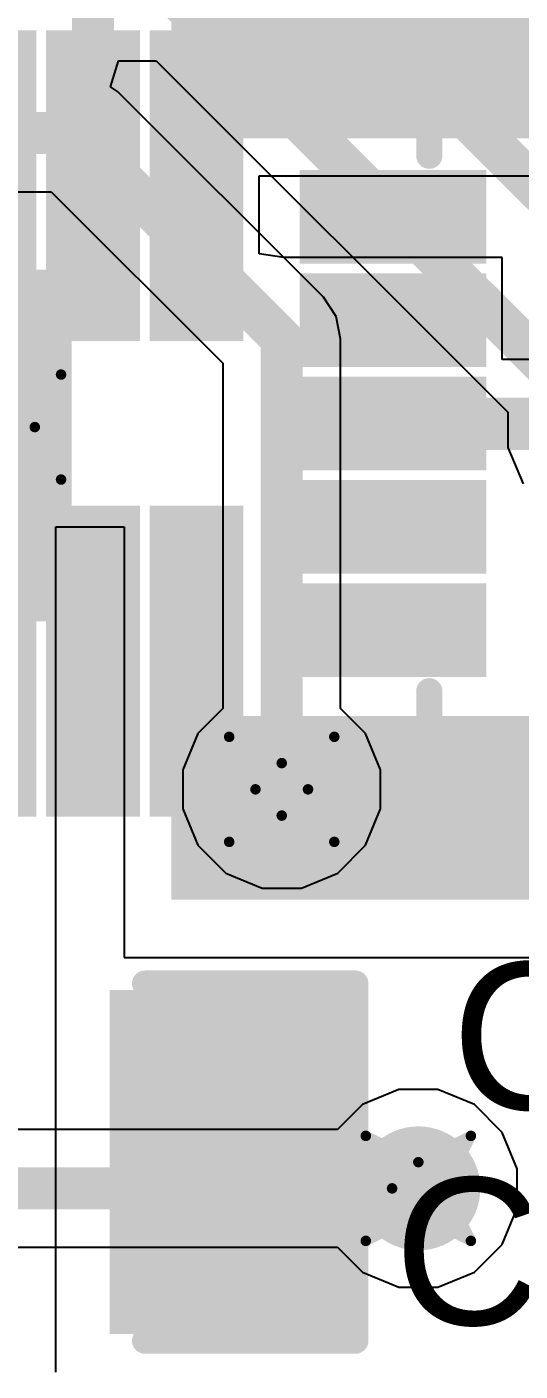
# Model space of a CAD drawing. Header units: inches. Extents: x -8 to 384, y -12 to 64.
# Drawn here: x 25.36 to 27.75, y 7.85 to 14.36 of the extents above; entities that cross this region are included whole.
import ezdxf

# ---------------------------------------------------------------- set-up
doc = ezdxf.new("R2010")
doc.units = ezdxf.units.IN
for name, color, linetype in [('Board_outline', 216, 'Continuous'), ('Bottom Layer', 5, 'Continuous'), ('Drill Drawing', 1, 'Continuous'), ('Top Layer', 1, 'Continuous'), ('Top Overlay', 2, 'Continuous'), ('Top Paste', 8, 'Continuous'), ('Top Solder', 216, 'Continuous'), ('Via Holes', 16, 'Continuous')]:
    doc.layers.add(name, color=color, linetype=linetype)
doc.styles.add('Arial', font='', dxfattribs={"height": 0.2})
doc.styles.get('Arial').set_extended_font_data('Arial')

# ---------------------------------------------------------------- blocks, each defined once
blk = doc.blocks.new('QFN_3X3__47')
at = {"layer": 'Top Layer'}
for points in [[(-1.125, 1.1), (-1.125, 1.8), (-0.875, 1.8), (-0.875, 1.1)], [(-0.625, 1.1), (-0.625, 1.8), (-0.375, 1.8), (-0.375, 1.1)], [(-0.125, 1.1), (-0.125, 1.8), (0.125, 1.8), (0.125, 1.1)], [(0.375, 1.1), (0.375, 1.8), (0.625, 1.8), (0.625, 1.1)], [(0.875, 1.1), (0.875, 1.8), (1.125, 1.8), (1.125, 1.1)], [(-1.8, 0.625), (-0.5, 0.625), (-0.5, 0.375), (-1.8, 0.375)], [(0.5, 0.625), (1.8, 0.625), (1.8, 0.375), (0.5, 0.375)], [(-1.8, 0.125), (-0.5, 0.125), (-0.5, -0.125), (-1.8, -0.125)], [(0.5, 0.125), (1.8, 0.125), (1.8, -0.125), (0.5, -0.125)], [(-1.8, -0.375), (-0.5, -0.375), (-0.5, -0.625), (-1.8, -0.625)], [(0.5, -0.375), (1.8, -0.375), (1.8, -0.625), (0.5, -0.625)], [(-1.125, -1.8), (-1.125, -1.1), (-0.875, -1.1), (-0.875, -1.8)], [(-0.625, -1.8), (-0.625, -1.1), (-0.375, -1.1), (-0.375, -1.8)], [(-0.125, -1.8), (-0.125, -1.1), (0.125, -1.1), (0.125, -1.8)], [(0.375, -1.8), (0.375, -1.1), (0.625, -1.1), (0.625, -1.8)], [(0.875, -1.8), (0.875, -1.1), (1.125, -1.1), (1.125, -1.8)]]:
    blk.add_hatch(color=1, dxfattribs=at).paths.add_polyline_path(points)
at = {"layer": 'Top Paste'}
for points in [[(-1.125, 1.1), (-1.125, 1.8), (-0.875, 1.8), (-0.875, 1.1)], [(-0.625, 1.1), (-0.625, 1.8), (-0.375, 1.8), (-0.375, 1.1)], [(-0.125, 1.1), (-0.125, 1.8), (0.125, 1.8), (0.125, 1.1)], [(0.375, 1.1), (0.375, 1.8), (0.625, 1.8), (0.625, 1.1)], [(0.875, 1.1), (0.875, 1.8), (1.125, 1.8), (1.125, 1.1)], [(-1.8, 0.625), (-0.5, 0.625), (-0.5, 0.375), (-1.8, 0.375)], [(0.5, 0.625), (1.8, 0.625), (1.8, 0.375), (0.5, 0.375)], [(-1.8, 0.125), (-0.5, 0.125), (-0.5, -0.125), (-1.8, -0.125)], [(0.5, 0.125), (1.8, 0.125), (1.8, -0.125), (0.5, -0.125)], [(-1.8, -0.375), (-0.5, -0.375), (-0.5, -0.625), (-1.8, -0.625)], [(0.5, -0.375), (1.8, -0.375), (1.8, -0.625), (0.5, -0.625)], [(-1.125, -1.8), (-1.125, -1.1), (-0.875, -1.1), (-0.875, -1.8)], [(-0.625, -1.8), (-0.625, -1.1), (-0.375, -1.1), (-0.375, -1.8)], [(-0.125, -1.8), (-0.125, -1.1), (0.125, -1.1), (0.125, -1.8)], [(0.375, -1.8), (0.375, -1.1), (0.625, -1.1), (0.625, -1.8)], [(0.875, -1.8), (0.875, -1.1), (1.125, -1.1), (1.125, -1.8)]]:
    blk.add_hatch(color=8, dxfattribs=at).paths.add_polyline_path(points)
at = {"layer": 'Top Solder'}
for points in [[(-1.2266, 0.9984), (-1.2266, 1.9016), (-0.7734, 1.9016), (-0.7734, 0.9984)], [(-0.7266, 0.9984), (-0.7266, 1.9016), (-0.2734, 1.9016), (-0.2734, 0.9984)], [(-0.2266, 0.9984), (-0.2266, 1.9016), (0.2266, 1.9016), (0.2266, 0.9984)], [(0.2734, 0.9984), (0.2734, 1.9016), (0.7266, 1.9016), (0.7266, 0.9984)], [(0.7734, 0.9984), (0.7734, 1.9016), (1.2266, 1.9016), (1.2266, 0.9984)], [(-1.9016, 0.7266), (-0.3984, 0.7266), (-0.3984, 0.2734), (-1.9016, 0.2734)], [(0.3984, 0.7266), (1.9016, 0.7266), (1.9016, 0.2734), (0.3984, 0.2734)], [(-1.9016, 0.2266), (-0.3984, 0.2266), (-0.3984, -0.2266), (-1.9016, -0.2266)], [(0.3984, 0.2266), (1.9016, 0.2266), (1.9016, -0.2266), (0.3984, -0.2266)], [(-1.9016, -0.2734), (-0.3984, -0.2734), (-0.3984, -0.7266), (-1.9016, -0.7266)], [(0.3984, -0.2734), (1.9016, -0.2734), (1.9016, -0.7266), (0.3984, -0.7266)], [(-1.2266, -1.9016), (-1.2266, -0.9984), (-0.7734, -0.9984), (-0.7734, -1.9016)], [(-0.7266, -1.9016), (-0.7266, -0.9984), (-0.2734, -0.9984), (-0.2734, -1.9016)], [(-0.2266, -1.9016), (-0.2266, -0.9984), (0.2266, -0.9984), (0.2266, -1.9016)], [(0.2734, -1.9016), (0.2734, -0.9984), (0.7266, -0.9984), (0.7266, -1.9016)], [(0.7734, -1.9016), (0.7734, -0.9984), (1.2266, -0.9984), (1.2266, -1.9016)]]:
    blk.add_hatch(color=216, dxfattribs=at).paths.add_polyline_path(points)
at = {"layer": 'Top Overlay'}
for points in [[(-1.6256, 1.6256, 0.127, 0.127, 0), (-1.6256, 0.762, 0.127, 0.127, 0)], [(-1.6256, 1.6256, 0.127, 0.127, 0), (-1.2954, 1.6256, 0.127, 0.127, 0)], [(1.2954, 1.6256, 0.127, 0.127, 0), (1.6256, 1.6256, 0.127, 0.127, 0)], [(1.6256, 1.6256, 0.127, 0.127, 0), (1.6256, 0.762, 0.127, 0.127, 0)], [(-1.6256, -0.762, 0.127, 0.127, 0), (-1.6256, -1.6256, 0.127, 0.127, 0)], [(1.6256, -0.762, 0.127, 0.127, 0), (1.6256, -1.6256, 0.127, 0.127, 0)], [(-1.6256, -1.6256, 0.127, 0.127, 0), (-1.2954, -1.6256, 0.127, 0.127, 0)], [(1.2954, -1.6256, 0.127, 0.127, 0), (1.6256, -1.6256, 0.127, 0.127, 0)]]:
    blk.add_lwpolyline(points, format="xyseb", dxfattribs=at)
for points in [[(-1.6574, 1.6256, 0.0635, 0.0635, 1), (-1.5938, 1.6256, 0.0635, 0.0635, 1)], [(-1.6574, 1.6256, 0.0635, 0.0635, 1), (-1.5938, 1.6256, 0.0635, 0.0635, 1)], [(-1.3272, 1.6256, 0.0635, 0.0635, 1), (-1.2636, 1.6256, 0.0635, 0.0635, 1)], [(1.2636, 1.6256, 0.0635, 0.0635, 1), (1.3272, 1.6256, 0.0635, 0.0635, 1)], [(1.5938, 1.6256, 0.0635, 0.0635, 1), (1.6574, 1.6256, 0.0635, 0.0635, 1)], [(1.5938, 1.6256, 0.0635, 0.0635, 1), (1.6574, 1.6256, 0.0635, 0.0635, 1)], [(-1.778, 0.889, 0.127, 0.127, 1), (-1.8796, 0.889, 0.127, 0.127, 1)], [(-1.9114, 0.889, 0.0635, 0.0635, 1), (-1.8478, 0.889, 0.0635, 0.0635, 1)], [(-1.8097, 0.889, 0.0635, 0.0635, 1), (-1.7463, 0.889, 0.0635, 0.0635, 1)], [(-1.6574, 0.762, 0.0635, 0.0635, 1), (-1.5938, 0.762, 0.0635, 0.0635, 1)], [(1.5938, 0.762, 0.0635, 0.0635, 1), (1.6574, 0.762, 0.0635, 0.0635, 1)], [(-1.6574, -0.762, 0.0635, 0.0635, 1), (-1.5938, -0.762, 0.0635, 0.0635, 1)], [(1.5938, -0.762, 0.0635, 0.0635, 1), (1.6574, -0.762, 0.0635, 0.0635, 1)], [(-1.6574, -1.6256, 0.0635, 0.0635, 1), (-1.5938, -1.6256, 0.0635, 0.0635, 1)], [(-1.6574, -1.6256, 0.0635, 0.0635, 1), (-1.5938, -1.6256, 0.0635, 0.0635, 1)], [(-1.3272, -1.6256, 0.0635, 0.0635, 1), (-1.2636, -1.6256, 0.0635, 0.0635, 1)], [(1.2636, -1.6256, 0.0635, 0.0635, 1), (1.3272, -1.6256, 0.0635, 0.0635, 1)], [(1.5938, -1.6256, 0.0635, 0.0635, 1), (1.6574, -1.6256, 0.0635, 0.0635, 1)], [(1.5938, -1.6256, 0.0635, 0.0635, 1), (1.6574, -1.6256, 0.0635, 0.0635, 1)]]:
    blk.add_lwpolyline(points, format="xyseb", close=True, dxfattribs=at)
blk = doc.blocks.new('C__0805_107')
at = {"layer": 'Top Layer'}
for points in [[(-1.524, 0.762), (-0.508, 0.762), (-0.508, -0.762), (-1.524, -0.762)], [(0.508, 0.762), (1.524, 0.762), (1.524, -0.762), (0.508, -0.762)]]:
    blk.add_hatch(color=1, dxfattribs=at).paths.add_polyline_path(points)
at = {"layer": 'Top Paste'}
for points in [[(-1.524, 0.762), (-0.508, 0.762), (-0.508, -0.762), (-1.524, -0.762)], [(0.508, 0.762), (1.524, 0.762), (1.524, -0.762), (0.508, -0.762)]]:
    blk.add_hatch(color=8, dxfattribs=at).paths.add_polyline_path(points)
at = {"layer": 'Top Solder'}
for points in [[(-1.594, 0.832), (-0.438, 0.832), (-0.438, -0.832), (-1.594, -0.832)], [(0.438, 0.832), (1.594, 0.832), (1.594, -0.832), (0.438, -0.832)]]:
    blk.add_hatch(color=216, dxfattribs=at).paths.add_polyline_path(points)
at = {"layer": 'Top Overlay'}
for points in [[(-1.6256, 0.8636, 0.127, 0.127, 0), (-1.6256, -0.8636, 0.127, 0.127, 0)], [(-0.6096, 0.8636, 0.127, 0.127, 0), (-1.6256, 0.8636, 0.127, 0.127, 0)], [(1.6256, 0.8636, 0.127, 0.127, 0), (0.6096, 0.8636, 0.127, 0.127, 0)], [(1.6256, 0.8636, 0.127, 0.127, 0), (1.6256, -0.8636, 0.127, 0.127, 0)], [(-0.6096, -0.8636, 0.127, 0.127, 0), (-1.6256, -0.8636, 0.127, 0.127, 0)], [(1.6256, -0.8636, 0.127, 0.127, 0), (0.6096, -0.8636, 0.127, 0.127, 0)]]:
    blk.add_lwpolyline(points, format="xyseb", dxfattribs=at)
for points in [[(-1.6574, 0.8636, 0.0635, 0.0635, 1), (-1.5938, 0.8636, 0.0635, 0.0635, 1)], [(-1.6574, 0.8636, 0.0635, 0.0635, 1), (-1.5938, 0.8636, 0.0635, 0.0635, 1)], [(-0.6413, 0.8636, 0.0635, 0.0635, 1), (-0.5778, 0.8636, 0.0635, 0.0635, 1)], [(0.5778, 0.8636, 0.0635, 0.0635, 1), (0.6413, 0.8636, 0.0635, 0.0635, 1)], [(1.5938, 0.8636, 0.0635, 0.0635, 1), (1.6574, 0.8636, 0.0635, 0.0635, 1)], [(1.5938, 0.8636, 0.0635, 0.0635, 1), (1.6574, 0.8636, 0.0635, 0.0635, 1)], [(-1.6574, -0.8636, 0.0635, 0.0635, 1), (-1.5938, -0.8636, 0.0635, 0.0635, 1)], [(-1.6574, -0.8636, 0.0635, 0.0635, 1), (-1.5938, -0.8636, 0.0635, 0.0635, 1)], [(-0.6413, -0.8636, 0.0635, 0.0635, 1), (-0.5778, -0.8636, 0.0635, 0.0635, 1)], [(0.5778, -0.8636, 0.0635, 0.0635, 1), (0.6413, -0.8636, 0.0635, 0.0635, 1)], [(1.5938, -0.8636, 0.0635, 0.0635, 1), (1.6574, -0.8636, 0.0635, 0.0635, 1)], [(1.5938, -0.8636, 0.0635, 0.0635, 1), (1.6574, -0.8636, 0.0635, 0.0635, 1)]]:
    blk.add_lwpolyline(points, format="xyseb", close=True, dxfattribs=at)

msp = doc.modelspace()

# ---------------------------------------------------------------- hatches: boundary and pattern name
at = {"layer": 'Bottom Layer'}
msp.add_hatch(color=5, dxfattribs=at).paths.add_polyline_path([(24.2824, 11.4808), (25.5778, 11.4808), (25.5778, 13.1826), (24.2824, 13.1826)])
h = msp.add_hatch(color=5, dxfattribs=at)
edge = h.paths.add_edge_path()
edge.add_arc((25.273, 12.4206), 0.3, 0, 360)
h = msp.add_hatch(color=5, dxfattribs=at)
edge = h.paths.add_edge_path()
edge.add_arc((26.5938, 10.668), 0.3, 0, 360)
h = msp.add_hatch(color=5, dxfattribs=at)
edge = h.paths.add_edge_path()
edge.add_arc((27.2542, 8.7376), 0.3, 0, 360)
at = {"layer": 'Top Layer'}
for points in [[(26.0604, 13.8176), (29.5148, 13.8176), (29.5148, 14.605), (26.0604, 14.605)], [(26.0604, 10.1346), (28.5496, 10.1346), (28.5496, 11.0236), (26.0604, 11.0236)]]:
    msp.add_hatch(color=1, dxfattribs=at).paths.add_polyline_path(points)
h = msp.add_hatch(color=1, dxfattribs=at)
edge = h.paths.add_edge_path()
edge.add_arc((25.273, 12.4206), 0.3, 0, 360)
h = msp.add_hatch(color=1, dxfattribs=at)
edge = h.paths.add_edge_path()
edge.add_arc((26.5938, 10.668), 0.3, 0, 360)
h = msp.add_hatch(color=1, dxfattribs=at)
edge = h.paths.add_edge_path()
edge.add_arc((27.2542, 8.7376), 0.3, 0, 360)
at = {"layer": 'Via Holes'}
h = msp.add_hatch(color=7, dxfattribs=at)
edge = h.paths.add_edge_path()
edge.add_arc((25.273, 12.4206), 0.15, 0, 360)
h = msp.add_hatch(color=7, dxfattribs=at)
edge = h.paths.add_edge_path()
edge.add_arc((26.5938, 10.668), 0.15, 0, 360)
h = msp.add_hatch(color=7, dxfattribs=at)
edge = h.paths.add_edge_path()
edge.add_arc((27.2542, 8.7376), 0.15, 0, 360)

# ---------------------------------------------------------------- linework, layer by layer
at = {"layer": 'Board_outline'}
msp.add_lwpolyline([(37.5368, 13.3604, 0.254, 0.254, 1), (-7.4632, 13.3604, 0.254, 0.254, 1)], format="xyseb", close=True, dxfattribs=at)
at = {"layer": 'Bottom Layer'}
for p, q in [((25.7668, 14.0661), (25.8053, 14.1931)), ((25.8053, 14.1931), (25.9866, 14.1931)), ((25.9866, 14.1931), (27.6875, 12.4922)), ((25.7992, 14.0444), (25.7668, 14.0661)), ((26.7952, 13.0484), (25.7992, 14.0444)), ((25.0825, 13.5581), (25.4798, 13.5581)), ((25.4798, 13.5581), (26.3089, 12.729)), ((26.857, 12.956), (26.7952, 13.0484)), ((26.7952, 13.0484), (26.7952, 13.0484)), ((26.8787, 12.847), (26.857, 12.956)), ((26.8787, 11.0588), (26.8787, 12.847)), ((26.3089, 12.729), (26.3089, 11.0588)), ((27.6875, 12.4922), (27.6875, 12.3223)), ((27.6875, 12.3223), (27.7602, 12.1467)), ((26.3089, 11.0588), (26.1887, 10.9387)), ((26.9989, 10.9387), (26.8787, 11.0588)), ((26.1887, 10.9387), (26.116, 10.763)), ((27.0716, 10.763), (26.9989, 10.9387)), ((26.116, 10.763), (26.116, 10.573)), ((27.0716, 10.573), (27.0716, 10.763)), ((26.116, 10.573), (26.1887, 10.3973)), ((26.9989, 10.3973), (27.0716, 10.573)), ((26.1887, 10.3973), (26.3231, 10.2629)), ((26.8645, 10.2629), (26.9989, 10.3973)), ((26.3231, 10.2629), (26.4988, 10.1902)), ((26.6888, 10.1902), (26.8645, 10.2629)), ((26.4988, 10.1902), (26.6888, 10.1902)), ((27.1592, 9.2154), (26.9835, 9.1427)), ((27.3492, 9.2154), (27.1592, 9.2154)), ((27.5249, 9.1427), (27.3492, 9.2154)), ((26.9835, 9.1427), (26.8634, 9.0225)), ((27.6593, 9.0083), (27.5249, 9.1427)), ((26.8634, 9.0225), (24.6544, 9.0225)), ((27.732, 8.8326), (27.6593, 9.0083)), ((27.732, 8.6426), (27.732, 8.8326)), ((27.6593, 8.4669), (27.732, 8.6426)), ((27.5249, 8.3325), (27.6593, 8.4669)), ((24.5364, 8.4527), (26.8634, 8.4527)), ((26.8634, 8.4527), (26.9835, 8.3325)), ((26.9835, 8.3325), (27.1592, 8.2598)), ((27.3492, 8.2598), (27.5249, 8.3325)), ((27.1592, 8.2598), (27.3492, 8.2598))]:
    msp.add_line(p, q, dxfattribs=at)
for points in [[(26.3398, 15.748, 0.2032, 0.2032, 0), (31.1122, 10.9756, 0.2032, 0.2032, 0)], [(26.3398, 15.0622, 0.2032, 0.2032, 0), (28.829, 12.573, 0.2032, 0.2032, 0)], [(26.1046, 14.478, 0.2032, 0.2032, 0), (28.1653, 12.4173, 0.2032, 0.2032, 0)], [(24.7777, 13.843, 0.2032, 0.2032, 0), (25.5978, 13.843, 0.2032, 0.2032, 0)], [(25.5978, 13.843, 0.2032, 0.2032, 0), (26.5938, 12.847, 0.2032, 0.2032, 0)], [(26.5938, 10.668, 0.2032, 0.2032, 0), (26.5938, 12.847, 0.2032, 0.2032, 0)], [(24.5364, 8.7376, 0.2032, 0.2032, 0), (27.2542, 8.7376, 0.2032, 0.2032, 0)]]:
    msp.add_lwpolyline(points, format="xyseb", dxfattribs=at)
for points in [[(25.547, 13.843, 0.1016, 0.1016, 1), (25.6486, 13.843, 0.1016, 0.1016, 1)], [(25.547, 13.843, 0.1016, 0.1016, 1), (25.6486, 13.843, 0.1016, 0.1016, 1)], [(26.543, 12.847, 0.1016, 0.1016, 1), (26.6446, 12.847, 0.1016, 0.1016, 1)], [(26.543, 12.847, 0.1016, 0.1016, 1), (26.6446, 12.847, 0.1016, 0.1016, 1)], [(26.543, 10.668, 0.1016, 0.1016, 1), (26.6446, 10.668, 0.1016, 0.1016, 1)], [(27.2034, 8.7376, 0.1016, 0.1016, 1), (27.305, 8.7376, 0.1016, 0.1016, 1)]]:
    msp.add_lwpolyline(points, format="xyseb", close=True, dxfattribs=at)
at = {"layer": 'Drill Drawing'}
for points in [[(25.273, 12.5476, 0.0508, 0.0508, 0), (25.527, 12.6746, 0.0508, 0.0508, 0)], [(25.4, 12.4206, 0.0508, 0.0508, 0), (25.527, 12.6746, 0.0508, 0.0508, 0)], [(25.4, 12.4206, 0.0508, 0.0508, 0), (25.527, 12.1666, 0.0508, 0.0508, 0)], [(25.273, 12.2936, 0.0508, 0.0508, 0), (25.527, 12.1666, 0.0508, 0.0508, 0)], [(26.3398, 10.922, 0.0508, 0.0508, 0), (26.5938, 10.795, 0.0508, 0.0508, 0)], [(26.3398, 10.922, 0.0508, 0.0508, 0), (26.4668, 10.668, 0.0508, 0.0508, 0)], [(26.5938, 10.795, 0.0508, 0.0508, 0), (26.8478, 10.922, 0.0508, 0.0508, 0)], [(26.7208, 10.668, 0.0508, 0.0508, 0), (26.8478, 10.922, 0.0508, 0.0508, 0)], [(26.3398, 10.414, 0.0508, 0.0508, 0), (26.4668, 10.668, 0.0508, 0.0508, 0)], [(26.7208, 10.668, 0.0508, 0.0508, 0), (26.8478, 10.414, 0.0508, 0.0508, 0)], [(26.3398, 10.414, 0.0508, 0.0508, 0), (26.5938, 10.541, 0.0508, 0.0508, 0)], [(26.5938, 10.541, 0.0508, 0.0508, 0), (26.8478, 10.414, 0.0508, 0.0508, 0)], [(27.0002, 8.9916, 0.0508, 0.0508, 0), (27.2542, 8.8646, 0.0508, 0.0508, 0)], [(27.0002, 8.9916, 0.0508, 0.0508, 0), (27.1272, 8.7376, 0.0508, 0.0508, 0)], [(27.2542, 8.8646, 0.0508, 0.0508, 0), (27.5082, 8.9916, 0.0508, 0.0508, 0)], [(27.3812, 8.7376, 0.0508, 0.0508, 0), (27.5082, 8.9916, 0.0508, 0.0508, 0)], [(27.0002, 8.4836, 0.0508, 0.0508, 0), (27.1272, 8.7376, 0.0508, 0.0508, 0)], [(27.3812, 8.7376, 0.0508, 0.0508, 0), (27.5082, 8.4836, 0.0508, 0.0508, 0)], [(27.0002, 8.4836, 0.0508, 0.0508, 0), (27.2542, 8.6106, 0.0508, 0.0508, 0)], [(27.2542, 8.6106, 0.0508, 0.0508, 0), (27.5082, 8.4836, 0.0508, 0.0508, 0)]]:
    msp.add_lwpolyline(points, format="xyseb", dxfattribs=at)
for points in [[(25.5143, 12.6746, 0.0254, 0.0254, 1), (25.5397, 12.6746, 0.0254, 0.0254, 1)], [(25.5143, 12.6746, 0.0254, 0.0254, 1), (25.5397, 12.6746, 0.0254, 0.0254, 1)], [(25.3873, 12.4206, 0.0254, 0.0254, 1), (25.4127, 12.4206, 0.0254, 0.0254, 1)], [(25.3873, 12.4206, 0.0254, 0.0254, 1), (25.4127, 12.4206, 0.0254, 0.0254, 1)], [(25.5143, 12.1666, 0.0254, 0.0254, 1), (25.5397, 12.1666, 0.0254, 0.0254, 1)], [(25.5143, 12.1666, 0.0254, 0.0254, 1), (25.5397, 12.1666, 0.0254, 0.0254, 1)], [(26.3271, 10.922, 0.0254, 0.0254, 1), (26.3525, 10.922, 0.0254, 0.0254, 1)], [(26.3271, 10.922, 0.0254, 0.0254, 1), (26.3525, 10.922, 0.0254, 0.0254, 1)], [(26.8351, 10.922, 0.0254, 0.0254, 1), (26.8605, 10.922, 0.0254, 0.0254, 1)], [(26.8351, 10.922, 0.0254, 0.0254, 1), (26.8605, 10.922, 0.0254, 0.0254, 1)], [(26.5811, 10.795, 0.0254, 0.0254, 1), (26.6065, 10.795, 0.0254, 0.0254, 1)], [(26.5811, 10.795, 0.0254, 0.0254, 1), (26.6065, 10.795, 0.0254, 0.0254, 1)], [(26.4541, 10.668, 0.0254, 0.0254, 1), (26.4795, 10.668, 0.0254, 0.0254, 1)], [(26.4541, 10.668, 0.0254, 0.0254, 1), (26.4795, 10.668, 0.0254, 0.0254, 1)], [(26.7081, 10.668, 0.0254, 0.0254, 1), (26.7335, 10.668, 0.0254, 0.0254, 1)], [(26.7081, 10.668, 0.0254, 0.0254, 1), (26.7335, 10.668, 0.0254, 0.0254, 1)], [(26.5811, 10.541, 0.0254, 0.0254, 1), (26.6065, 10.541, 0.0254, 0.0254, 1)], [(26.5811, 10.541, 0.0254, 0.0254, 1), (26.6065, 10.541, 0.0254, 0.0254, 1)], [(26.3271, 10.414, 0.0254, 0.0254, 1), (26.3525, 10.414, 0.0254, 0.0254, 1)], [(26.3271, 10.414, 0.0254, 0.0254, 1), (26.3525, 10.414, 0.0254, 0.0254, 1)], [(26.8351, 10.414, 0.0254, 0.0254, 1), (26.8605, 10.414, 0.0254, 0.0254, 1)], [(26.8351, 10.414, 0.0254, 0.0254, 1), (26.8605, 10.414, 0.0254, 0.0254, 1)], [(26.9875, 8.9916, 0.0254, 0.0254, 1), (27.0129, 8.9916, 0.0254, 0.0254, 1)], [(26.9875, 8.9916, 0.0254, 0.0254, 1), (27.0129, 8.9916, 0.0254, 0.0254, 1)], [(27.4955, 8.9916, 0.0254, 0.0254, 1), (27.5209, 8.9916, 0.0254, 0.0254, 1)], [(27.4955, 8.9916, 0.0254, 0.0254, 1), (27.5209, 8.9916, 0.0254, 0.0254, 1)], [(27.2415, 8.8646, 0.0254, 0.0254, 1), (27.2669, 8.8646, 0.0254, 0.0254, 1)], [(27.2415, 8.8646, 0.0254, 0.0254, 1), (27.2669, 8.8646, 0.0254, 0.0254, 1)], [(27.1145, 8.7376, 0.0254, 0.0254, 1), (27.1399, 8.7376, 0.0254, 0.0254, 1)], [(27.1145, 8.7376, 0.0254, 0.0254, 1), (27.1399, 8.7376, 0.0254, 0.0254, 1)], [(27.3685, 8.7376, 0.0254, 0.0254, 1), (27.3939, 8.7376, 0.0254, 0.0254, 1)], [(27.3685, 8.7376, 0.0254, 0.0254, 1), (27.3939, 8.7376, 0.0254, 0.0254, 1)], [(27.2415, 8.6106, 0.0254, 0.0254, 1), (27.2669, 8.6106, 0.0254, 0.0254, 1)], [(27.2415, 8.6106, 0.0254, 0.0254, 1), (27.2669, 8.6106, 0.0254, 0.0254, 1)], [(26.9875, 8.4836, 0.0254, 0.0254, 1), (27.0129, 8.4836, 0.0254, 0.0254, 1)], [(26.9875, 8.4836, 0.0254, 0.0254, 1), (27.0129, 8.4836, 0.0254, 0.0254, 1)], [(27.4955, 8.4836, 0.0254, 0.0254, 1), (27.5209, 8.4836, 0.0254, 0.0254, 1)], [(27.4955, 8.4836, 0.0254, 0.0254, 1), (27.5209, 8.4836, 0.0254, 0.0254, 1)]]:
    msp.add_lwpolyline(points, format="xyseb", close=True, dxfattribs=at)
at = {"layer": 'Top Layer'}
for p, q in [((26.4844, 13.2591), (26.4844, 13.6363)), ((26.4844, 13.6363), (29.5148, 13.6363)), ((26.6038, 13.2408), (26.4844, 13.2591)), ((26.6114, 13.2408), (26.6038, 13.2408)), ((27.6594, 13.2408), (26.6114, 13.2408)), ((27.6594, 12.7468), (27.6594, 13.2408)), ((27.8191, 12.7468), (27.6594, 12.7468)), ((25.5016, 7.8486), (25.5016, 11.938)), ((25.5016, 11.938), (25.8318, 11.938)), ((25.8318, 11.938), (25.8318, 9.8552)), ((25.8318, 9.8552), (28.1686, 9.8552))]:
    msp.add_line(p, q, dxfattribs=at)
for points in [[(25.6816, 13.588, 0.2032, 0.2032, 0), (25.6816, 15.06, 0.2032, 0.2032, 0)], [(27.1316, 12.438, 0.254, 0.254, 0), (27.1336, 12.436, 0.254, 0.254, 0)], [(27.1336, 12.436, 0.254, 0.254, 0), (28.1466, 12.436, 0.254, 0.254, 0)], [(26.1816, 11.0236, 0.254, 0.254, 0), (26.1816, 11.288, 0.254, 0.254, 0)]]:
    msp.add_lwpolyline(points, format="xyseb", dxfattribs=at)
for points in [[(25.6308, 13.588, 0.1016, 0.1016, 1), (25.7324, 13.588, 0.1016, 0.1016, 1)], [(27.0681, 12.438, 0.127, 0.127, 1), (27.1951, 12.438, 0.127, 0.127, 1)], [(27.0701, 12.436, 0.127, 0.127, 1), (27.1971, 12.436, 0.127, 0.127, 1)], [(27.0701, 12.436, 0.127, 0.127, 1), (27.1971, 12.436, 0.127, 0.127, 1)], [(26.1181, 11.288, 0.127, 0.127, 1), (26.2451, 11.288, 0.127, 0.127, 1)], [(26.1181, 11.0236, 0.127, 0.127, 1), (26.2451, 11.0236, 0.127, 0.127, 1)]]:
    msp.add_lwpolyline(points, format="xyseb", close=True, dxfattribs=at)

# ---------------------------------------------------------------- block references
for name, p, rotation in [('QFN_3X3__47', (25.6816, 12.438), 90), ('C__0805_107', (25.3238, 8.8646), 180)]:
    msp.add_blockref(name, p, dxfattribs=dict(rotation=rotation))

# ---------------------------------------------------------------- texts
at = {"layer": 'Top Overlay', "style": 'Arial'}
for s, p in [('C45', (27.4136, 9.1197)), ('C1', (27.1358, 8.0773))]:
    msp.add_text(s, height=0.7112, dxfattribs=at).set_placement(p)

doc.saveas('drawing.dxf')
